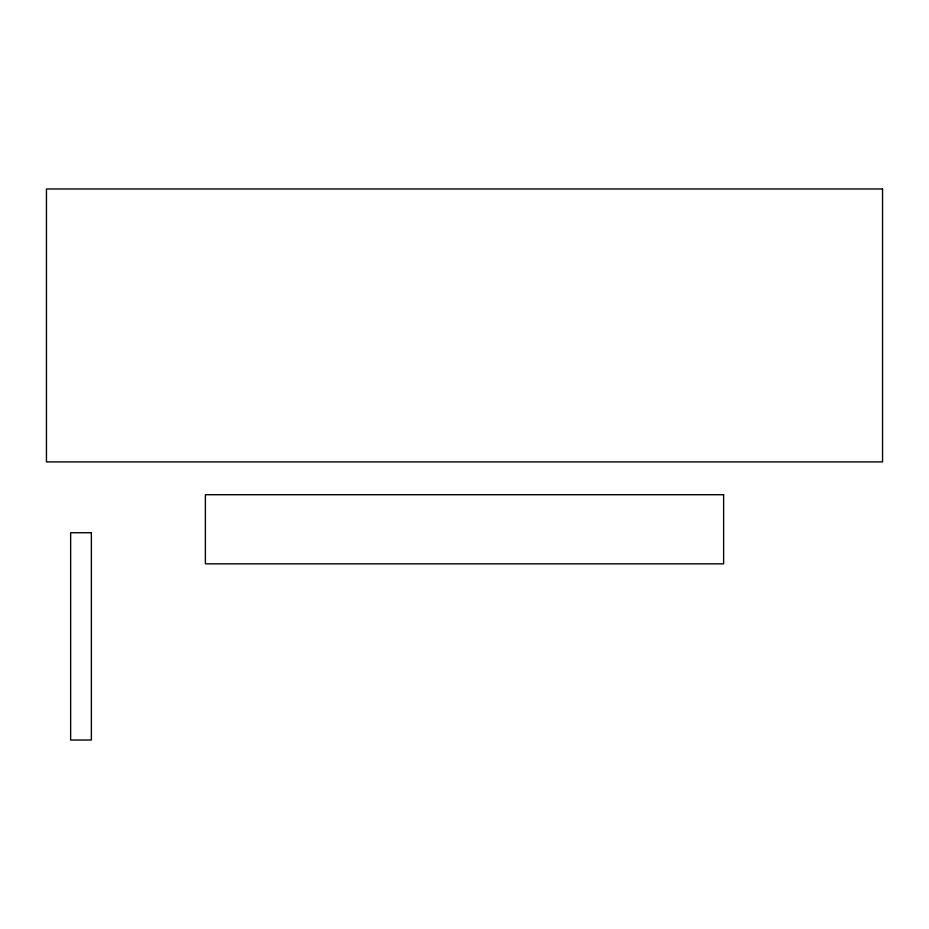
<?xml version="1.0" encoding="UTF-8"?>
<svg xmlns="http://www.w3.org/2000/svg" width="929" height="929" viewBox="0 0 929 929"><rect width="100%" height="100%" fill="white"/><g stroke="black" fill="none" stroke-linecap="round" stroke-linejoin="round"><path stroke-width="1.39" d="M882.55 188.97L46.45 188.97L46.45 461.91L882.55 461.91L882.55 188.97M723.621 494.727L205.379 494.727L205.379 563.833L723.621 563.833L723.621 494.727M91.367 532.735L70.639 532.735L70.639 740.03L91.367 740.03L91.367 532.735"/></g></svg>
